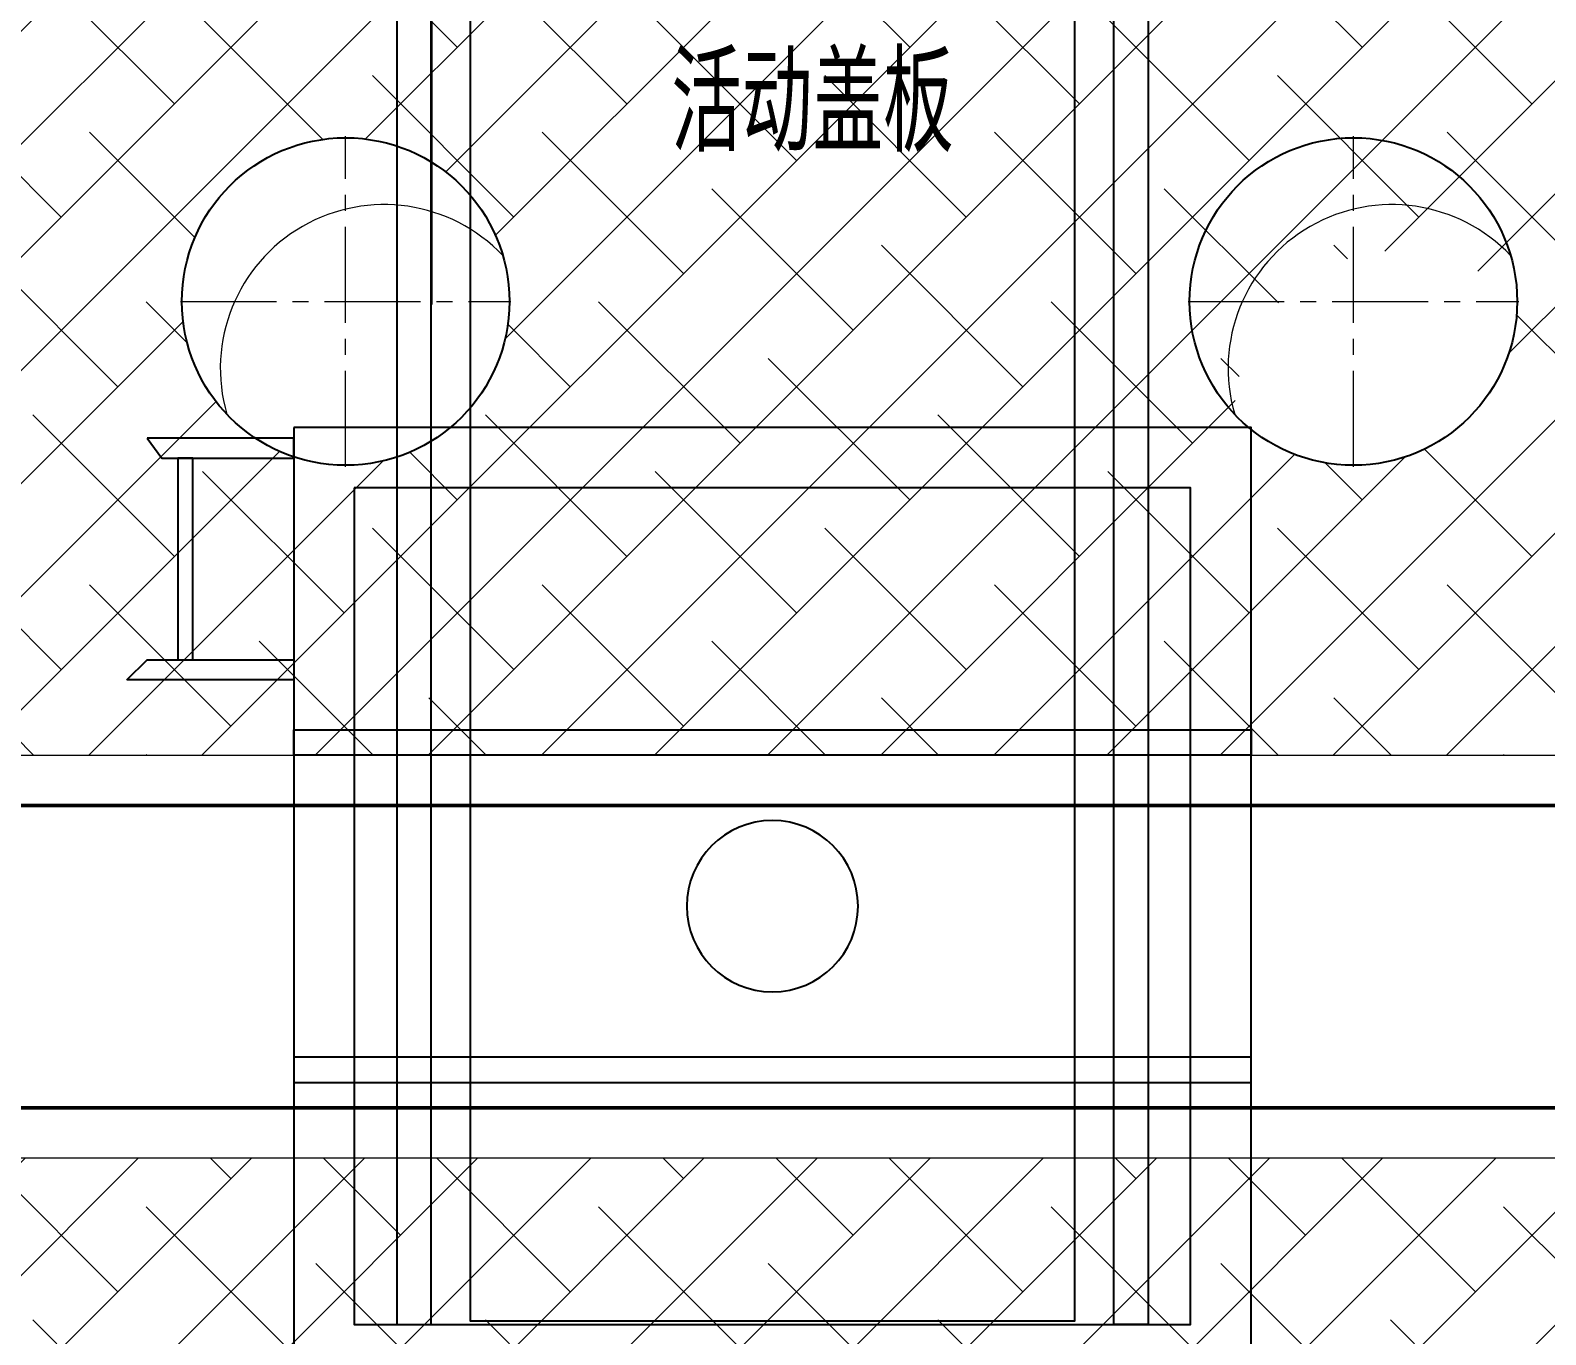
# Model space of a CAD drawing. Header units: millimetres. Extents: x 163705 to 1616509, y 81827 to 302547.
# Drawn here: x 221302 to 224309, y 144609 to 147198 of the extents above; entities that cross this region are included whole.
import ezdxf

# ---------------------------------------------------------------- set-up
doc = ezdxf.new("R2010")
doc.units = ezdxf.units.MM
doc.header["$LTSCALE"] = 10
doc.linetypes.add('CENTER2', pattern=[28.575, 19.05, -3.175, 3.175, -3.175])
for name, color, linetype, lineweight in [('1-中心线', 1, 'CENTER2', 0), ('1-剖面线', 8, 'Continuous', 0), ('1-填充', 8, 'Continuous', 18), ('1-设备轮廓', 2, 'Continuous', 18)]:
    doc.layers.add(name, color=color, linetype=linetype, lineweight=lineweight)
doc.styles.add('HZ', font='gbenor.shx', dxfattribs={"bigfont": 'gbcbig.shx'})

# ---------------------------------------------------------------- blocks, each defined once
blk = doc.blocks.new('G$CE8A1B22C')
blk.add_circle((328, 328), 325)
at = {"layer": '1-中心线'}
for p, q in [((328, 0), (328, 656)), ((0, 328), (656, 328))]:
    blk.add_line(p, q, dxfattribs=at)
at = {"layer": '1-剖面线'}
blk.add_arc((404.3, 195.4), 325, 43.5125, 196.2853, dxfattribs=at)
blk = doc.blocks.new('A$C5A5F0ED2')
at = {"layer": '1-填充'}
h = blk.add_hatch(dxfattribs=at)
h.set_pattern_fill('ANSI38', color=256, scale=50)
h.paths.add_polyline_path([(100, 100), (5900, 100), (5900, 1900), (100, 1900)])
h.paths.add_polyline_path([(675, 1000, 1), (1325, 1000, 1)], flags=16)
h.paths.add_polyline_path([(3325, 1000, 0.677608), (2764.3, 776.2, 0.677608)], flags=16)
h.paths.add_polyline_path([(5325, 1000, 0.677608), (4764.3, 776.2, 0.677608)], flags=16)
for points in [[(0, 0), (6000, 0), (6000, 2000), (0, 2000)], [(100, 100), (5900, 100), (5900, 1900), (100, 1900)]]:
    blk.add_lwpolyline(points, close=True, dxfattribs=at)
for p in [(672, 672), (2672, 672)]:
    blk.add_blockref('G$CE8A1B22C', p)
at = {"insert": (1646.2, 1491.9), "char_height": 194.57, "attachment_point": 1, "style": 'HZ'}
blk.add_mtext_dynamic_manual_height_columns('活动盖板', width=794.191, gutter_width=972.9, heights=[0], dxfattribs=at)
blk = doc.blocks.new('A$C7121566b')
at = {"layer": '1-设备轮廓', "lineweight": 50, "ltscale": 5}
for points in [[(4499.7, 5100.1), (47799.6, 5100.1)], [(4499.7, 4500.1), (47799.6, 4500.1)]]:
    blk.add_lwpolyline(points, dxfattribs=at)
for name, p in [('A$C5A5F0ED2', (10999.7, 5100.1)), ('G$CE8A1B22C', (11671.7, 5772.1)), ('G$CE8A1B22C', (13671.7, 5772.1)), ('A$C5A5F0ED2', (10999.7, 2500.1))]:
    blk.add_blockref(name, p)
blk = doc.blocks.new('G$C5344DCDD')
at = {"lineweight": 35}
blk.add_line((-6574.1, 2014.1), (1554.7, 2014.1), dxfattribs=at)
for points in [[(2299.9, 2617.5), (2259.9, 2577.4), (2259.9, 2286.6), (2299.9, 2286.6)], [(1820, 2577.4), (1860, 2548.2), (1860, 2286.6), (1820, 2286.6)], [(2260, 2486.6), (1860, 2486.6), (1860, 2516.6), (2260, 2516.6)], [(1798.8, 2286.6), (3698.8, 2286.6), (3698.8, 386.6), (1798.8, 386.6)], [(1798.8, 2286.6), (3698.8, 2286.6), (3698.8, 386.6), (1798.8, 386.6)], [(2448.8, 2286.6), (2398.8, 2286.6), (2398.8, 386.6), (2448.8, 386.6)], [(3048.8, 2286.6), (3098.8, 2286.6), (3098.8, 386.6), (3048.8, 386.6)], [(1918.8, 2166.6), (3578.8, 2166.6), (3578.8, 506.6), (1918.8, 506.6)], [(1918.8, 2166.6), (3578.8, 2166.6), (3578.8, 506.6), (1918.8, 506.6)], [(-7097.6, 2082.1), (3578.8, 2082.1), (3578.8, 2014.1), (-7097.6, 2014.1)], [(-6548.1, 1936.6), (3571.9, 1936.6), (3571.9, 736.6), (-6548.1, 736.6)], [(-7097.6, 591.1), (3578.8, 591.1), (3578.8, 659.1), (-7097.6, 659.1)]]:
    blk.add_lwpolyline(points, close=True)
blk.add_circle((2748.8, 1336.6), 170)
blk = doc.blocks.new('A$C790c3438')
at = {"xscale": -1, "rotation": 89.99999999999993}
blk.add_blockref('G$C5344DCDD', (-21032.9, 9202.3), dxfattribs=at)

msp = doc.modelspace()

# ---------------------------------------------------------------- block references
for name, p in [('A$C790c3438', (245144.313, 139006.156)), ('A$C7121566b', (209928.183, 140559.499))]:
    msp.add_blockref(name, p)

doc.saveas('drawing.dxf')
